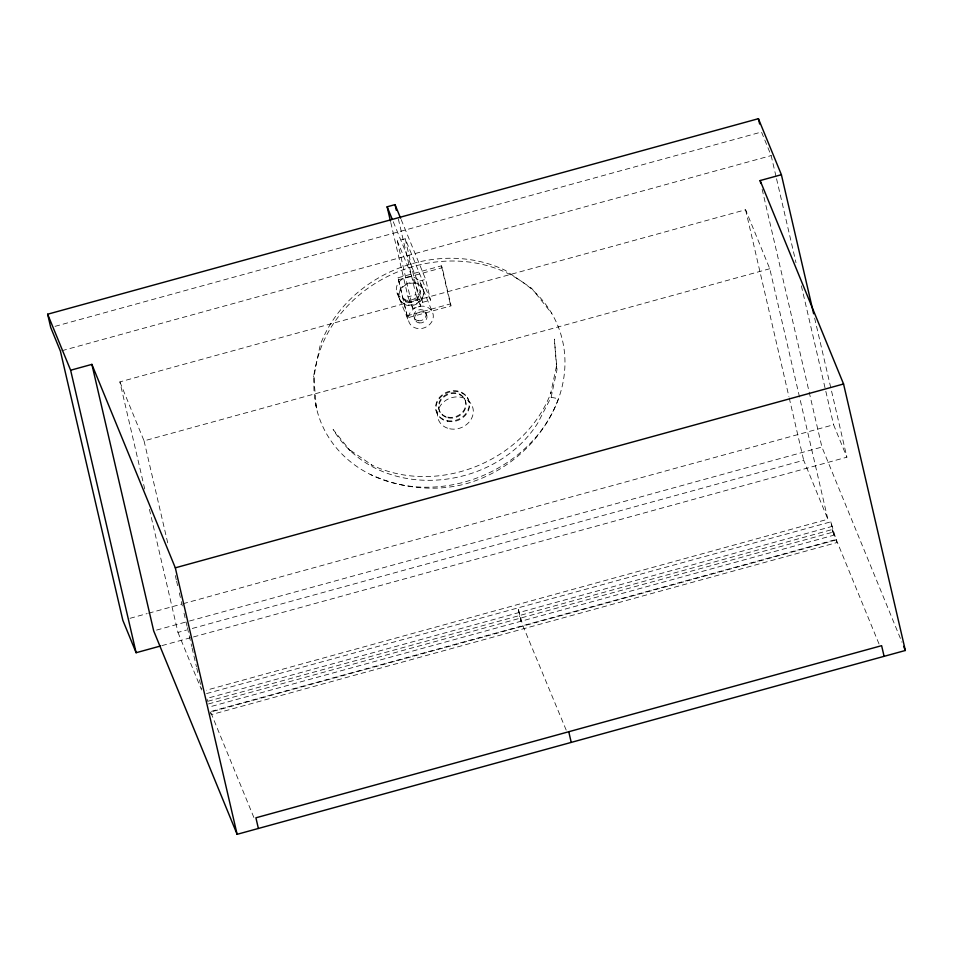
<?xml version="1.0" encoding="UTF-8"?>
<svg xmlns="http://www.w3.org/2000/svg" width="953" height="953" viewBox="0 0 953 953"><rect width="100%" height="100%" fill="white"/><g stroke="black" fill="none" stroke-linecap="round" stroke-linejoin="round"><path stroke-width="0.71" stroke-dasharray="4.76 3.57" d="M397.282 241.002L412.732 308.379L420.63 306.211L405.216 238.774L430.506 300.159L422.608 302.327L397.318 240.942L405.216 238.774M316.42 407.955L313.644 375.804L320.315 344.736C347.071 273.976 437.165 237.631 505.424 270.438L531.643 288.306L551.787 313.489M551.132 397.246L557.005 369.657L554.36 339.113L556.635 368.037L556.647 365.356L550.715 393.279L551.06 392.529C525.055 461.312 437.475 496.632 371.122 464.742L371.908 465.04L348.429 448.934L350.335 450.84L333.109 429.529L334.026 430.994C380.021 503.422 493.916 492.058 537.659 423.263L551.132 397.246L558.482 398.771C543.079 439.941 508.318 471.759 466.041 483.779C433.841 492.356 400.26 487.996 370.145 474.368M55.036 326.355L761.495 132.014L771.168 155.601L776.207 177.306M61.85 350.728L771.168 155.601M398.009 277.776L441.442 265.827L442.228 267.733L451.067 305.853L407.634 317.802L398.009 277.776L407.634 317.802M398.795 279.694L442.228 267.733M393.267 221.751L417.783 281.54L425.681 279.372L430.506 300.159M390.778 222.537L408.015 296.883L415.913 294.703L420.63 306.211M144.725 489.044L119.875 381.891L745.591 209.767L769.774 268.734L827.859 519.23L206.456 690.186M406.848 315.884L450.281 303.936L451.067 305.853M119.875 381.891L144.058 440.858L769.774 268.734M129.989 618.318L147.191 613.589M148.62 613.196L181.582 604.119M183.012 603.726L833.589 424.764L846.883 457.19L193.447 636.949M156.542 630.088L188.098 621.416M189.528 621.022L821.915 447.052L901.967 642.239M149.43 509.319L177.961 632.399L186.574 630.028M192.315 628.456L803.677 460.275L827.859 519.23M161.915 645.622L192.018 637.343M206.551 693.581L830.825 521.839L836.948 542.543L211.232 714.667L210.017 711.724M832.648 526.27L206.932 698.394L207.551 701.063M207.814 701.289L832.088 529.558L879.035 644.002M208.433 703.957L832.708 532.215L833.923 535.169L209.648 706.9M211.459 711.331L835.733 539.589M405.764 302.03L417.045 299.433L417.223 297.217A3.038 2.621 -22.3 0 1 417.843 294.918L418.224 294.537A12.723 10.983 -22.3 0 0 416.139 278.336A12.723 10.983 -22.3 0 0 398.092 283.291A12.723 10.983 -22.3 0 0 403.322 298.634L403.822 298.777A3.038 2.621 -22.3 0 1 405.37 300.469L406.919 303.364L417.557 300.421L417.64 298.253A3.038 2.621 -22.3 0 1 418.272 295.954L417.497 296.717A12.723 10.983 -22.3 0 1 405.263 300.088L404.251 299.814A3.038 2.621 -22.3 0 1 405.799 301.505L406.145 302.983M401.165 219.583L425.681 279.372M420.607 283.327L422.965 289.081M423.203 289.652A12.723 10.983 -22.3 0 1 409.004 305.603A12.723 10.983 -22.3 0 1 401.963 287.925A12.723 10.983 -22.3 0 1 423.203 289.652L432.638 312.644A12.723 10.983 -22.3 0 1 418.438 328.594A12.723 10.983 -22.3 0 1 411.398 310.916A12.723 10.983 -22.3 0 1 432.638 312.644M467.47 397.687L467.78 398.425M464.373 398.461L464.671 399.2M425.741 312.655L426.622 314.812M408.015 296.883L412.732 308.379M414.138 317.814L415.031 319.97M405.228 300.028L405.644 301.065M396.984 292.809L399.343 298.563M399.581 299.135L409.016 322.126M439.893 411.672L440.191 412.411M437.391 413.924L437.701 414.662M566.177 730.069L522.875 625.656L517.979 607.907L521.065 621.237L519.242 615.626M177.961 632.399L201.583 689.996M253.879 817.507L210.613 712.01L836.329 539.874L836.948 542.543M814.636 318.123L846.883 457.19M776.54 178.747L796.005 262.683M801.366 285.84L833.589 424.764M762.138 189.242L821.915 447.052M830.825 521.839L833.923 535.169M832.088 529.558L832.708 532.215M745.591 209.767L788.905 396.555M789.239 398.009L803.677 460.275M441.442 265.827L450.281 303.936M417.783 281.54L422.608 302.327M398.342 218.928L415.913 294.703M144.058 440.858L168.24 545.116M175.292 575.529L176.293 579.865M176.627 581.318L177.639 585.666M179.319 592.897L180.999 600.14M181.332 601.593L182.345 605.929M184.012 613.172L185.692 620.415M186.038 621.868L187.038 626.204M187.372 627.658L191.744 646.479M192.077 647.933L196.437 666.755M196.783 668.196L197.783 672.544M199.463 679.787L201.476 688.471M313.644 375.804L313.763 377.257M315.919 404.703L316.051 406.276M420.202 300.671L419.439 301.434A12.723 10.983 -22.3 0 1 407.193 304.805L405.68 304.388A12.723 10.983 -22.3 0 1 400.451 289.045A12.723 10.983 -22.3 0 1 418.498 284.077A12.723 10.983 -22.3 0 1 420.583 300.29L420.213 300.66M399.605 484.505A127.905 110.429 -22.3 0 0 562.449 340.269A127.905 110.429 -22.3 0 0 356.255 297.562A127.905 110.429 -22.3 0 0 399.605 484.505M447.398 421.321A17.118 14.783 -22.3 0 0 469.21 402.011A17.118 14.783 -22.3 0 0 441.596 396.293A17.118 14.783 -22.3 0 0 447.398 421.321M449.709 428.779A18.25 15.76 -22.3 0 0 472.95 408.194A18.25 15.76 -22.3 0 0 443.526 402.106A18.25 15.76 -22.3 0 0 449.709 428.779M447.1 420.583A17.118 14.783 -22.3 0 0 468.9 401.273A17.118 14.783 -22.3 0 0 441.299 395.555A17.118 14.783 -22.3 0 0 447.1 420.583M448.089 417.843A13.938 12.032 -22.3 0 0 465.838 402.118A13.938 12.032 -22.3 0 0 443.371 397.472A13.938 12.032 -22.3 0 0 448.089 417.843M447.791 417.104A13.938 12.032 -22.3 0 0 465.541 401.38A13.938 12.032 -22.3 0 0 443.062 396.734A13.938 12.032 -22.3 0 0 447.791 417.104M418.224 320.756A6.349 5.48 -22.3 0 0 425.991 313.323A6.349 5.48 -22.3 0 0 415.615 311.619A6.349 5.48 -22.3 0 0 418.224 320.756M419.106 322.912A6.349 5.48 -22.3 0 0 426.873 315.479A6.349 5.48 -22.3 0 0 416.497 313.775A6.349 5.48 -22.3 0 0 419.106 322.912"/><path stroke-width="1.43" d="M390.444 221.096L387.132 206.801L395.03 204.633L400.605 218.225M160.485 646.015L136.124 652.722L122.83 620.284L60.408 351.121L50.735 327.534L47.65 314.216L758.409 118.684L781.389 174.709L813.636 313.775M47.65 314.216L70.629 370.229L91.881 364.38L175.316 567.821L237.118 834.316L905.35 650.482L843.56 383.988L760.125 180.558L781.389 174.709M175.316 567.821L843.56 383.988M903.658 646.36L905.35 650.482M387.132 206.801L392.148 219.035M237.118 834.316L153.683 630.874L91.881 364.38M884.086 656.331L881.62 645.669L255.904 817.805L258.382 828.467M758.409 118.684L759.648 124.021M760.125 180.558L760.792 183.452M568.762 731.737L571.228 742.399M395.03 204.633L396.353 210.351M70.629 370.229L136.124 652.722"/></g></svg>
